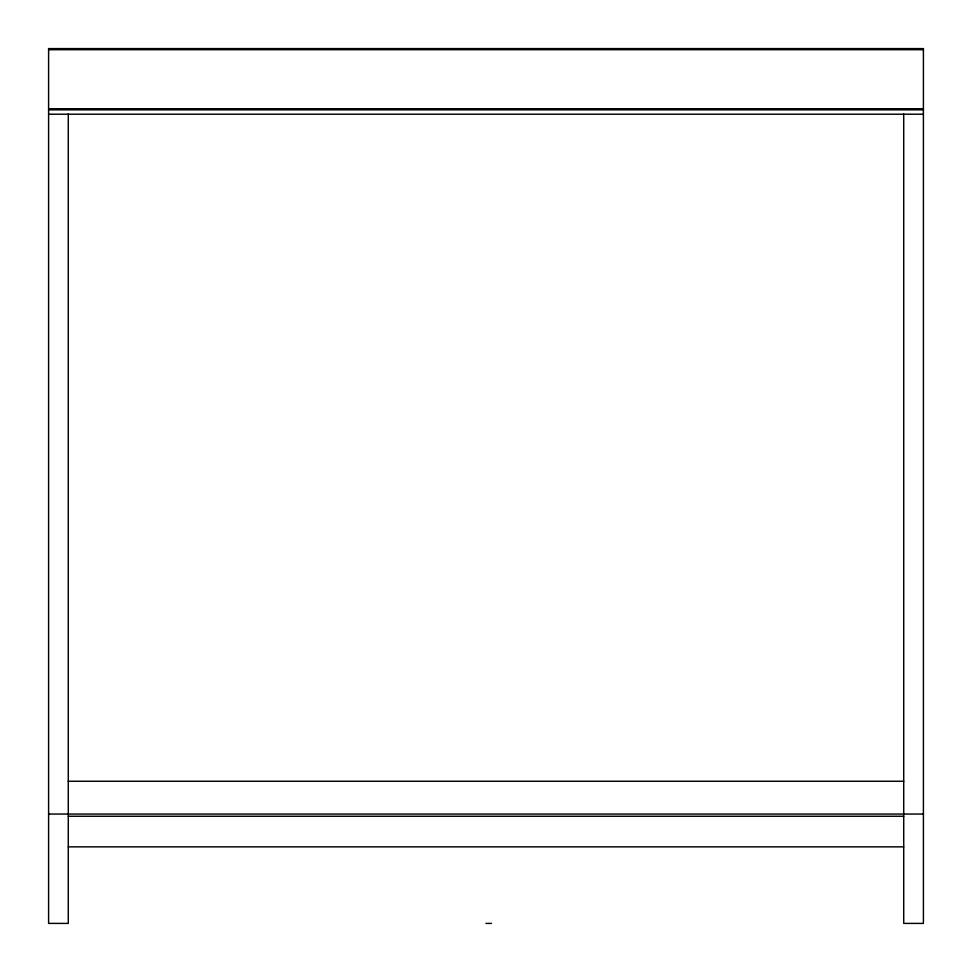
<?xml version="1.0" encoding="UTF-8"?>
<svg xmlns="http://www.w3.org/2000/svg" width="972" height="972" viewBox="0 0 972 972"><rect width="100%" height="100%" fill="white"/><g stroke="black" fill="none" stroke-linecap="round" stroke-linejoin="round"><path stroke-width="1.46" d="M48.6 49.001L923.4 49.001M48.6 49.694L923.4 49.694M48.6 108.743L923.4 108.743M48.6 109.836L923.4 109.836M48.6 114.21L923.4 114.21M68.283 781.245L903.717 781.245M48.6 814.05L923.4 814.05M68.283 816.261L903.717 816.261M68.283 846.855L903.717 846.855M486 923.4L491.468 923.4M903.717 113.906L903.717 923.4L923.4 923.4L923.4 48.6L48.6 48.6L48.6 923.4L68.283 923.4L68.283 113.906"/></g></svg>
